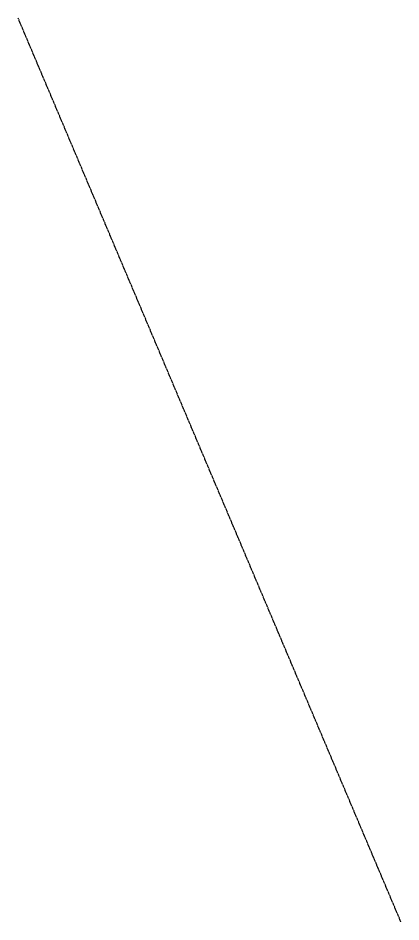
# Model space of a CAD drawing. Header units: metres. Extents: x 260591 to 262031, y 2105380 to 2108787.
import ezdxf

# ---------------------------------------------------------------- set-up
doc = ezdxf.new("R2010")
doc.units = ezdxf.units.M
doc.linetypes.add('DASHED2', pattern=[0.375, 0.25, -0.125])
doc.layers.add('Main Infield Umbilical', color=7, linetype='DASHED2')

msp = doc.modelspace()

# ---------------------------------------------------------------- linework, layer by layer
at = {"layer": 'Main Infield Umbilical', "ltscale": 8}
msp.add_line((262031.361, 2105379.862), (260590.667, 2108786.517), dxfattribs=at)

doc.saveas('drawing.dxf')
